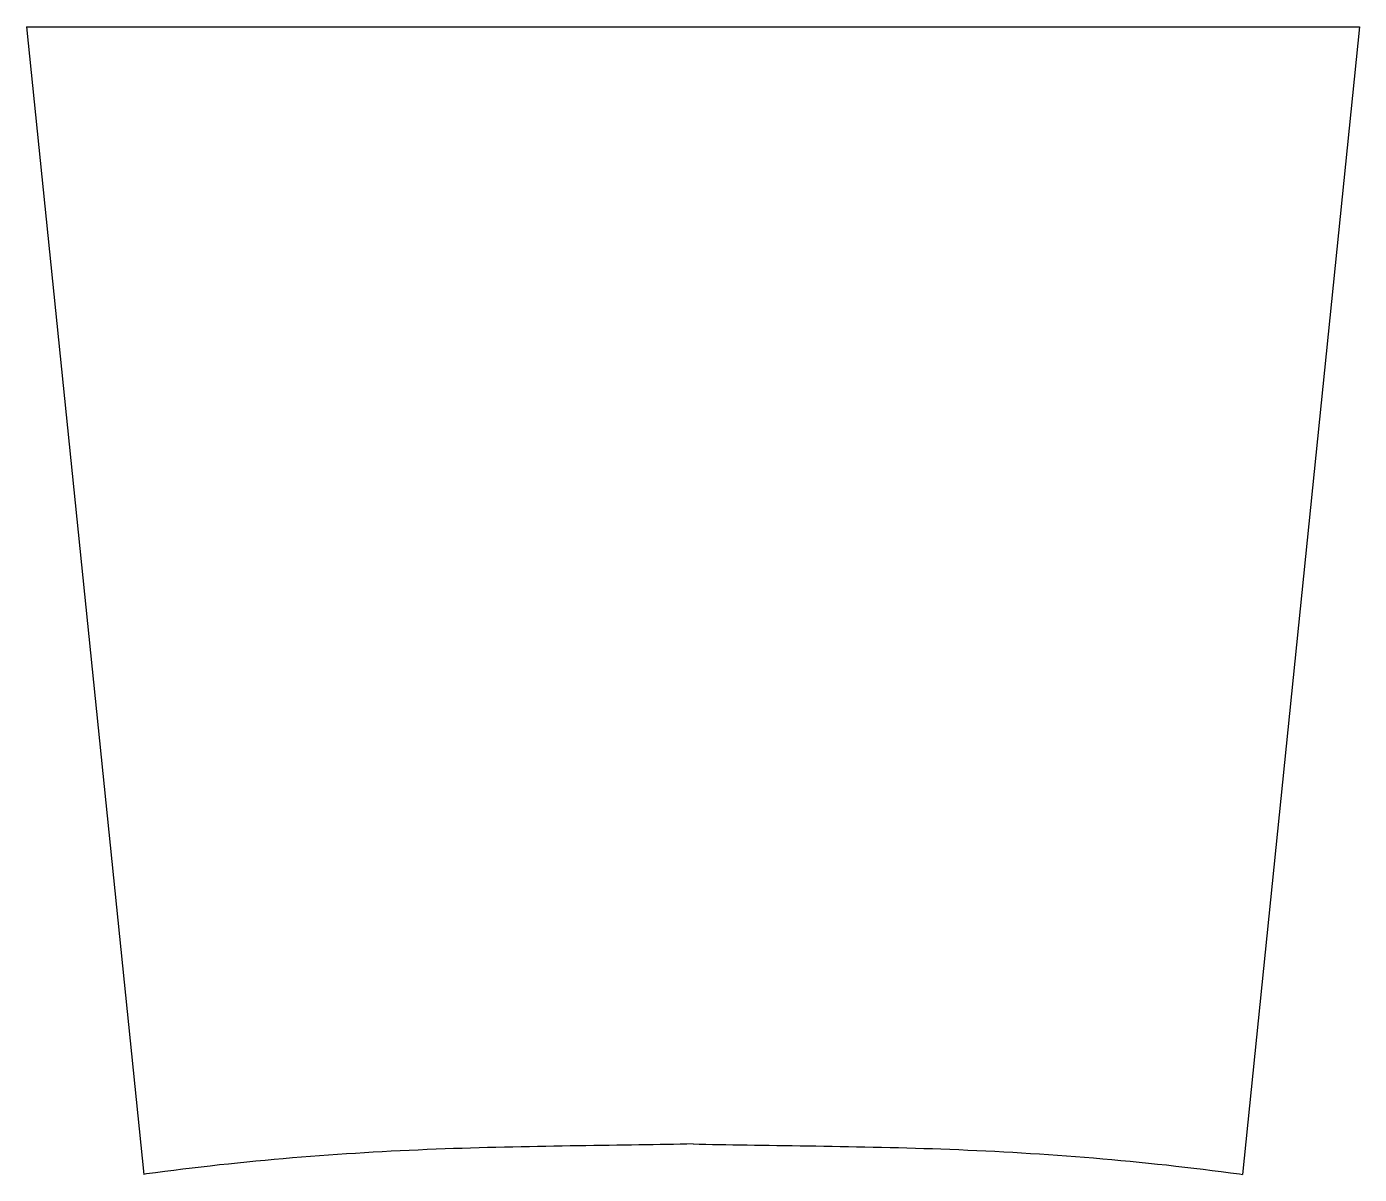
# Model space of a CAD drawing. Extents: x 19.9 to 29.9, y 3.1 to 11.7.
import ezdxf

# ---------------------------------------------------------------- set-up
doc = ezdxf.new("R2010")
doc.units = 0
doc.header["$LTSCALE"] = 12
doc.header["$MEASUREMENT"] = 0
doc.layers.add('DIM', color=1, linetype='CONTINUOUS')

msp = doc.modelspace()

# ---------------------------------------------------------------- linework, layer by layer
at = {"layer": 'DIM'}
for p, q in [((19.89, 11.706), (29.89, 11.706)), ((19.89, 11.706), (20.768, 3.097)), ((29.89, 11.706), (29.012, 3.097))]:
    msp.add_line(p, q, dxfattribs=at)
for points in [[(24.89, 3.326), (24.39, 3.312), (23.35, 3.313), (21.945, 3.234), (21.192, 3.155), (20.798, 3.101), (20.768, 3.097)], [(24.89, 3.326), (25.39, 3.312), (26.43, 3.313), (27.835, 3.234), (28.588, 3.155), (28.982, 3.101), (29.012, 3.097)]]:
    msp.add_open_spline(points, degree=3, knots=[0, 0, 0, 0, 0.241708, 0.369544, 0.500007, 0.510675, 0.510675, 0.510675, 0.510675], dxfattribs=at)

doc.saveas('drawing.dxf')
